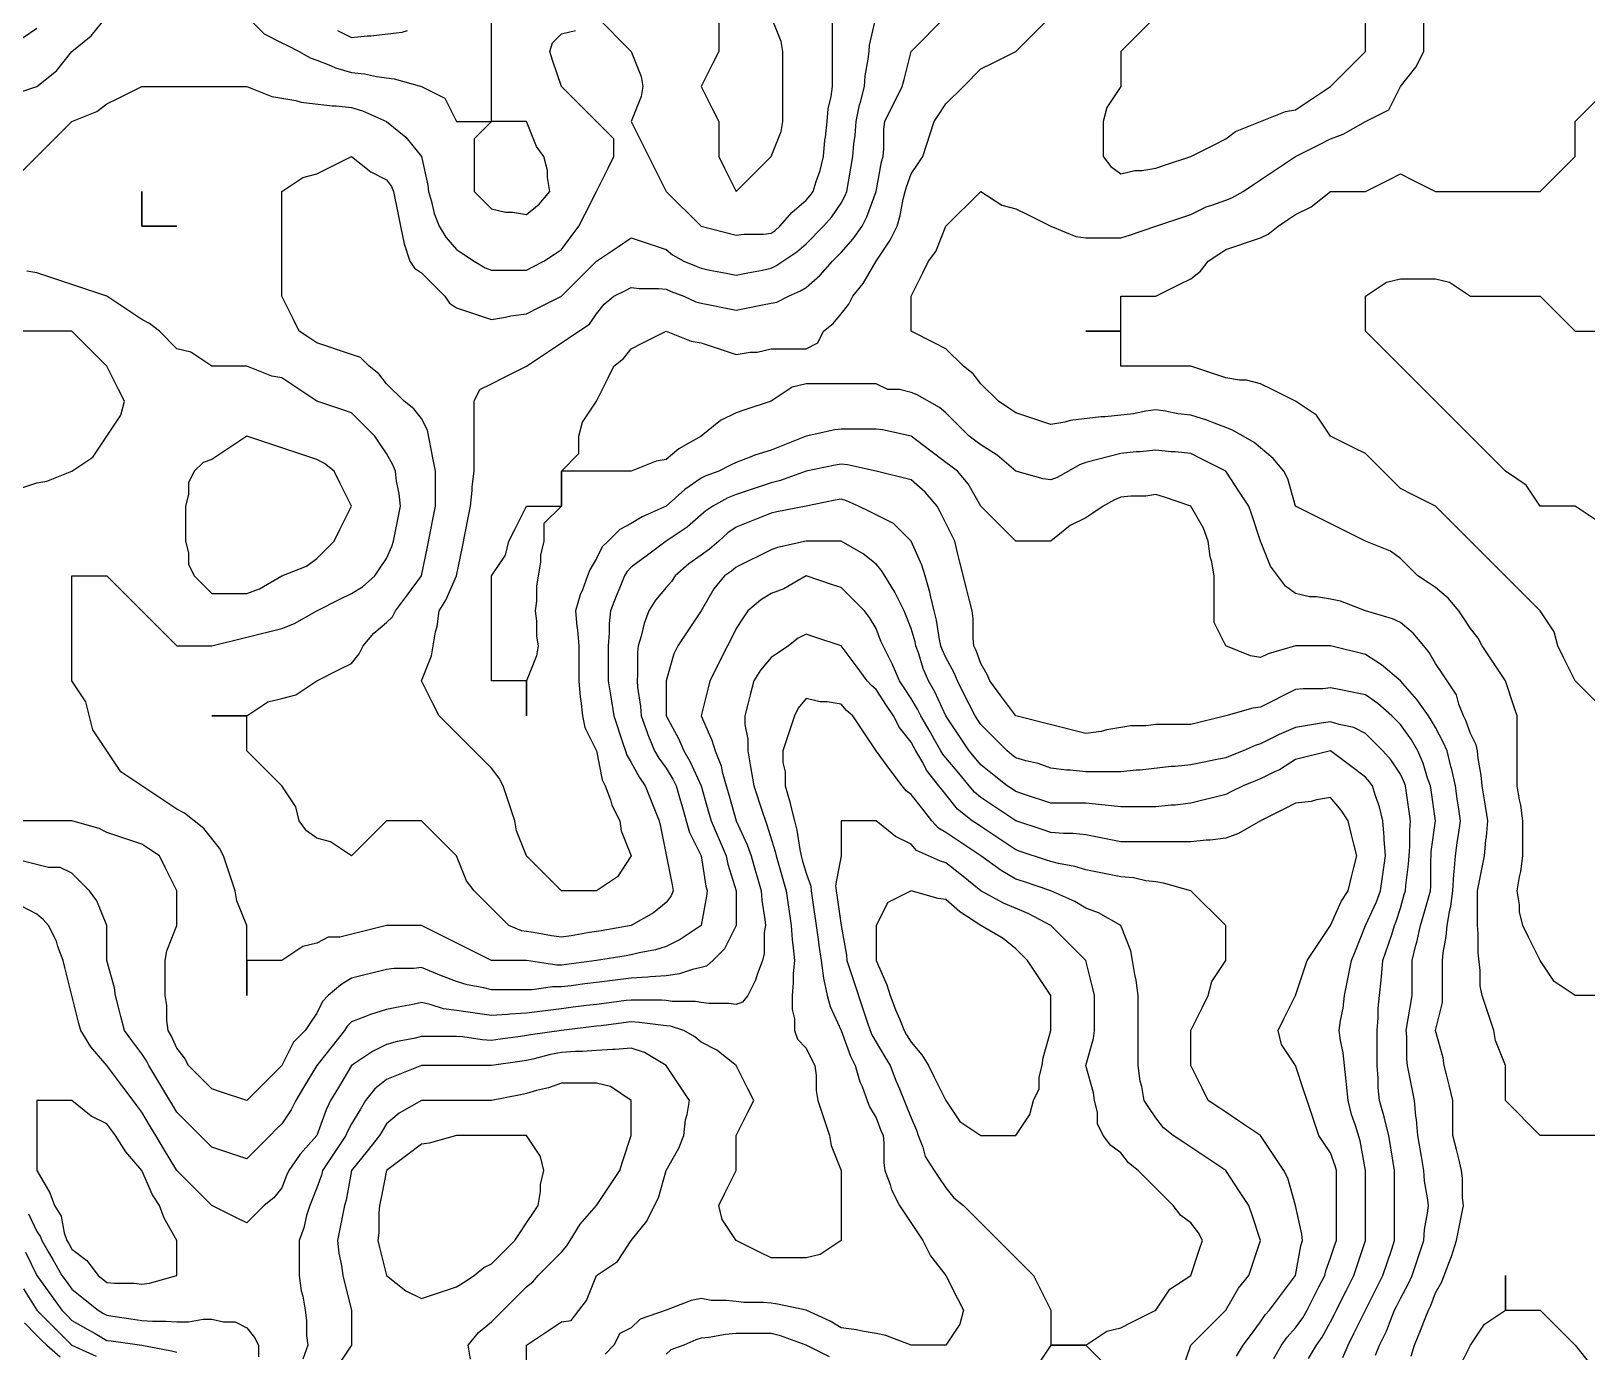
# Model space of a CAD drawing. Header units: inches. Extents: x 794995 to 811195, y 2485918 to 2508058.
# Drawn here: x 806900 to 808235, y 2503583 to 2504716 of the extents above; entities that cross this region are included whole.
import ezdxf

# ---------------------------------------------------------------- set-up
doc = ezdxf.new("R2010")
doc.units = ezdxf.units.IN
doc.header["$MEASUREMENT"] = 0
doc.layers.add('contour', color=7, linetype='Continuous')

msp = doc.modelspace()

# ---------------------------------------------------------------- linework, layer by layer
at = {"layer": 'contour'}
for points in [[(806882.7, 2504660.9), (806905.2, 2504668.4), (806921.8, 2504681.7), (806935.2, 2504698.4), (806951.8, 2504711.7), (806965.2, 2504728.4)], [(808053.7, 2503579.8), (808057.2, 2503588.4), (808063.2, 2503600.4), (808066.6, 2503609.8), (808070.2, 2503618.4), (808071.8, 2503621.7), (808075.2, 2503628.4), (808082.2, 2503641.3), (808085.2, 2503648.4), (808095.2, 2503678.4), (808095.9, 2503687.6), (808098.5, 2503701.7), (808099.2, 2503708.4), (808098.5, 2503715), (808095.9, 2503729.1), (808095.2, 2503738.4), (808093.2, 2503750.4), (808090.2, 2503768.4), (808089, 2503782.2), (808088.5, 2503785), (808087.2, 2503798.4), (808085.2, 2503808.4), (808081.2, 2503828.4), (808080.6, 2503833.8), (808080.6, 2503852.9), (808080.2, 2503858.4), (808085.2, 2503888.4), (808085.2, 2503918.4), (808088.5, 2503931.7), (808089.3, 2503934.2), (808092.3, 2503948.4), (808095.2, 2503958.4), (808100.9, 2503978.4), (808101.2, 2503982.4), (808101.2, 2504004.4), (808101.4, 2504008.4), (808101.6, 2504011.9), (808105.2, 2504038.4), (808101.4, 2504064.6), (808100.9, 2504068.4), (808098.5, 2504075), (808094.6, 2504087.8), (808090.2, 2504098.4), (808084.6, 2504107.8), (808075.2, 2504120.9), (808067.7, 2504128.4), (808055.7, 2504138.9), (808045.2, 2504146.4), (808035.2, 2504148.4), (808022.7, 2504150.9), (808015.2, 2504152.4), (808008.5, 2504151.7), (807991.8, 2504151.7), (807985.2, 2504150.9), (807955.2, 2504135.9), (807948.5, 2504135), (807925.2, 2504128.4), (807895.2, 2504120.9), (807865.2, 2504120.9), (807856.6, 2504119.8), (807843.7, 2504119.8), (807835.2, 2504118.4), (807823.2, 2504116.4), (807818.5, 2504115), (807805.2, 2504113.4), (807745.2, 2504128.4), (807732.3, 2504145.5), (807722.7, 2504158.4), (807720.6, 2504163.8), (807715.2, 2504173.4), (807711.2, 2504184.4), (807709.2, 2504188.4), (807708.5, 2504195), (807708.5, 2504211.7), (807707.7, 2504218.4), (807705.2, 2504228.4), (807703.2, 2504236.4), (807697.2, 2504260.4), (807695.2, 2504268.4), (807692.7, 2504278.4), (807690.2, 2504283.4), (807680.2, 2504303.4), (807677.7, 2504308.4), (807667.2, 2504320.4), (807655.2, 2504330.9), (807625.2, 2504338.4), (807600.6, 2504343.8), (807595.2, 2504344.4), (807590.2, 2504343.4), (807565.2, 2504338.4), (807543.2, 2504330.4), (807535.2, 2504328.4), (807505.2, 2504318.4), (807498.1, 2504315.4), (807485.2, 2504308.4), (807479.2, 2504304.4), (807475.2, 2504300.9), (807463.2, 2504290.4), (807445.2, 2504278.4), (807428, 2504265.5), (807415.2, 2504255.9), (807411.4, 2504252.1), (807409.2, 2504248.4), (807405.2, 2504238.4), (807402.3, 2504231.2), (807397.2, 2504218.4), (807396.1, 2504207.5), (807396.1, 2504199.3), (807395.2, 2504188.4), (807395.2, 2504158.4), (807397.2, 2504146.4), (807400.2, 2504128.4), (807407.7, 2504105.9), (807410.2, 2504098.4), (807411.4, 2504094.6), (807415.2, 2504088.4), (807422.2, 2504075.4), (807427.2, 2504068.4), (807432.3, 2504055.5), (807435.2, 2504048.4), (807439.2, 2504038.4), (807440.2, 2504033.4), (807450.2, 2503983.4), (807451.2, 2503978.4), (807449.4, 2503974.1), (807445.2, 2503968.4), (807434.2, 2503959.3), (807415.2, 2503948.4), (807389.4, 2503944.1), (807385.2, 2503943.4), (807379.2, 2503942.4), (807363.7, 2503939.8), (807355.2, 2503938.4), (807346.6, 2503939.8), (807331.2, 2503942.4), (807325.2, 2503943.4), (807320.9, 2503944.1), (807310.2, 2503948.4), (807280.2, 2503978.4), (807273.7, 2503986.9), (807265.2, 2504008.4), (807235.2, 2504038.4), (807205.2, 2504038.4), (807175.2, 2504008.4), (807157.2, 2504020.4), (807145.2, 2504023.4), (807136.6, 2504029.8), (807130.2, 2504038.4), (807127.2, 2504050.4), (807115.2, 2504068.4), (807085.2, 2504098.4), (807085.2, 2504128.4), (807055.2, 2504128.4), (807085.2, 2504128.4), (807103.2, 2504140.4), (807115.2, 2504143.4), (807127.2, 2504146.4), (807145.2, 2504158.4), (807165.2, 2504168.4), (807175.2, 2504173.4), (807181.8, 2504181.7), (807185.2, 2504188.4), (807194.2, 2504199.3), (807205.2, 2504208.4), (807210.2, 2504213.4), (807212.7, 2504218.4), (807222.3, 2504231.2), (807235.2, 2504248.4), (807240.2, 2504273.4), (807245.2, 2504298.4), (807247.2, 2504308.4), (807247.2, 2504338.4), (807245.2, 2504348.4), (807240.2, 2504373.4), (807235.2, 2504383.4), (807228.5, 2504391.7), (807220.2, 2504398.4), (807205.2, 2504413.4), (807198.5, 2504421.7), (807190.2, 2504428.4), (807182.7, 2504435.9), (807175.2, 2504438.4), (807145.2, 2504448.4), (807139.2, 2504452.4), (807130.2, 2504458.4), (807125.2, 2504468.4), (807115.2, 2504488.4), (807115.2, 2504578.4), (807133.2, 2504590.4), (807145.2, 2504593.4), (807155.2, 2504598.4), (807175.2, 2504608.4), (807191.8, 2504595), (807205.2, 2504588.4), (807209.4, 2504582.6), (807211.2, 2504578.4), (807215.2, 2504558.4), (807217.2, 2504548.4), (807220.2, 2504533.4), (807225.2, 2504518.4), (807229.2, 2504512.4), (807235.2, 2504508.4), (807245.2, 2504498.4), (807255.2, 2504488.4), (807259.2, 2504482.4), (807265.2, 2504478.4), (807295.2, 2504468.4), (807307.2, 2504470.4), (807311.8, 2504471.7), (807325.2, 2504473.4), (807335.2, 2504478.4), (807355.2, 2504488.4), (807385.2, 2504518.4), (807403.2, 2504530.4), (807415.2, 2504538.4), (807445.2, 2504528.4), (807450.6, 2504523.8), (807460.2, 2504518.4), (807470.9, 2504514.1), (807475.2, 2504512.4), (807482.7, 2504510.9), (807495.2, 2504508.4), (807505.2, 2504506.4), (807515.2, 2504508.4), (807527.7, 2504510.9), (807535.2, 2504512.4), (807539.2, 2504514.4), (807545.2, 2504518.4), (807557.2, 2504526.4), (807565.2, 2504533.4), (807580.2, 2504548.4), (807587.2, 2504556.4), (807595.2, 2504568.4), (807598.7, 2504574.8), (807600.2, 2504578.4), (807605.2, 2504608.4), (807606.1, 2504619.3), (807607.2, 2504626.4), (807608, 2504638.4), (807611, 2504652.5), (807611.8, 2504655), (807615.2, 2504668.4), (807615.9, 2504677.6), (807618.5, 2504691.7), (807619.2, 2504698.4), (807619.7, 2504703.8), (807625.2, 2504728.4)], [(807085.2, 2504728.4), (807100.2, 2504713.4), (807115.2, 2504705.9), (807120.2, 2504703.4), (807130.2, 2504698.4), (807139.7, 2504692.9), (807145.2, 2504690.9), (807157.2, 2504686.4), (807161.3, 2504684.5), (807175.2, 2504680.4), (807186.1, 2504679.3), (807196.6, 2504676.9), (807211.8, 2504675), (807235.2, 2504668.4), (807255.2, 2504658.4), (807265.2, 2504638.4), (807295.2, 2504638.4), (807295.2, 2504728.4)], [(808084.4, 2503579.1), (808087.2, 2503588.4), (808092.3, 2503601.2), (808095.2, 2503608.4), (808099.2, 2503618.4), (808101.2, 2503622.4), (808105.2, 2503633.4), (808110.6, 2503642.9), (808112.7, 2503648.4), (808117.2, 2503660.4), (808119, 2503664.5), (808123.2, 2503678.4), (808125.2, 2503688.4), (808129.2, 2503708.4), (808128.5, 2503715), (808128.5, 2503731.7), (808127.7, 2503738.4), (808125.2, 2503748.4), (808123.2, 2503756.4), (808120.2, 2503768.4), (808120.2, 2503798.4), (808117.2, 2503810.4), (808115.2, 2503818.4), (808112.7, 2503828.4), (808111.8, 2503835), (808105.2, 2503858.4), (808111.2, 2503882.4), (808111.2, 2503918.4), (808111.8, 2503925), (808114.4, 2503939.1), (808115.2, 2503948.4), (808117.2, 2503960.4), (808118.5, 2503965), (808120.2, 2503978.4), (808121, 2503992.5), (808121.3, 2503994.5), (808122.3, 2504008.4), (808123.9, 2504019.6), (808125.2, 2504028.4), (808126.6, 2504038.4), (808125.2, 2504048.4), (808123.9, 2504057.1), (808122.3, 2504068.4), (808119.3, 2504082.5), (808118.5, 2504085), (808115.2, 2504098.4), (808112.2, 2504105.4), (808105.2, 2504118.4), (808101.6, 2504124.8), (808099.2, 2504128.4), (808089.3, 2504142.5), (808075.2, 2504158.4), (808059, 2504172.2), (808045.2, 2504180.9), (808015.2, 2504188.4), (807985.2, 2504188.4), (807961.8, 2504181.7), (807955.2, 2504178.4), (807946.6, 2504179.8), (807925.2, 2504188.4), (807915.2, 2504208.4), (807915.2, 2504248.4), (807913.2, 2504260.4), (807911.8, 2504265), (807910.2, 2504278.4), (807906.1, 2504289.3), (807895.2, 2504308.4), (807872.7, 2504315.9), (807865.2, 2504318.4), (807856.6, 2504316.9), (807843.7, 2504316.9), (807835.2, 2504315.9), (807829.7, 2504313.8), (807820.2, 2504308.4), (807811.2, 2504302.4), (807805.2, 2504298.4), (807791.8, 2504291.7), (807775.2, 2504278.4), (807745.2, 2504278.4), (807715.2, 2504308.4), (807704.2, 2504327.5), (807695.2, 2504338.4), (807689.4, 2504342.6), (807685.2, 2504345.9), (807672.3, 2504355.5), (807655.2, 2504368.4), (807630.6, 2504373.8), (807625.2, 2504374.4), (807595.2, 2504374.4), (807589.7, 2504373.8), (807565.2, 2504368.4), (807543.7, 2504359.8), (807535.2, 2504356.4), (807521.3, 2504352.2), (807517.2, 2504350.4), (807505.2, 2504345.9), (807500.2, 2504343.4), (807490.2, 2504338.4), (807479.2, 2504334.4), (807475.2, 2504332.4), (807461, 2504322.5), (807445.2, 2504308.4), (807424.4, 2504299.1), (807415.2, 2504293.4), (807405.2, 2504288.4), (807395.2, 2504278.4), (807390.2, 2504273.4), (807385.2, 2504263.4), (807379.7, 2504253.8), (807377.7, 2504248.4), (807373.2, 2504236.4), (807371.3, 2504232.2), (807367.2, 2504218.4), (807368.5, 2504205), (807369, 2504202.2), (807370.2, 2504188.4), (807370.2, 2504158.4), (807371.3, 2504144.5), (807371.8, 2504141.7), (807373.2, 2504128.4), (807375.2, 2504118.4), (807385.2, 2504098.4), (807390.2, 2504073.4), (807392.7, 2504068.4), (807397.2, 2504056.4), (807398.5, 2504051.7), (807405.2, 2504038.4), (807406.6, 2504029.8), (807415.2, 2504008.4), (807403.2, 2503990.4), (807385.2, 2503978.4), (807355.2, 2503978.4), (807325.2, 2504008.4), (807316.6, 2504029.8), (807315.2, 2504038.4), (807305.2, 2504068.4), (807301.8, 2504075), (807295.2, 2504083.4), (807250.2, 2504128.4), (807245.2, 2504138.4), (807235.2, 2504158.4), (807243.7, 2504179.8), (807245.2, 2504188.4), (807247.2, 2504200.4), (807248.5, 2504205), (807250.2, 2504218.4), (807255.9, 2504227.6), (807265.2, 2504248.4), (807270.2, 2504273.4), (807275.2, 2504298.4), (807277.2, 2504308.4), (807278.5, 2504321.7), (807278.5, 2504325), (807280.2, 2504338.4), (807280.2, 2504398.4), (807285.2, 2504408.4), (807295.2, 2504413.4), (807305.2, 2504418.4), (807325.2, 2504428.4), (807343.2, 2504440.4), (807355.2, 2504448.4), (807361.2, 2504452.4), (807370.2, 2504458.4), (807379.2, 2504464.4), (807385.2, 2504473.4), (807391.8, 2504481.7), (807400.2, 2504488.4), (807410.2, 2504493.4), (807415.2, 2504495.9), (807421.8, 2504495), (807438.5, 2504495), (807445.2, 2504494.4), (807449.4, 2504492.6), (807460.2, 2504488.4), (807470.5, 2504483.7), (807475.2, 2504482.4), (807482.7, 2504480.9), (807495.2, 2504478.4), (807505.2, 2504476.4), (807515.2, 2504478.4), (807527.7, 2504480.9), (807535.2, 2504482.4), (807540.2, 2504483.4), (807550.2, 2504488.4), (807560.5, 2504493), (807565.2, 2504495.9), (807577.2, 2504506.4), (807587.7, 2504518.4), (807595.2, 2504525.9), (807605.7, 2504537.8), (807613.2, 2504548.4), (807617.2, 2504556.4), (807625.2, 2504578.4), (807629.8, 2504603.7), (807631.2, 2504608.4), (807631.8, 2504615), (807631.8, 2504631.7), (807632.7, 2504638.4), (807647.7, 2504668.4), (807649.2, 2504674.4), (807655.2, 2504698.4), (807685.2, 2504728.4)], [(808255.2, 2503768.4), (808195.2, 2503768.4), (808165.2, 2503798.4), (808165.2, 2503828.4), (808156.6, 2503849.8), (808155.2, 2503858.4), (808145.2, 2503888.4), (808143.7, 2503896.9), (808143.7, 2503909.8), (808141.8, 2503925), (808141.8, 2503941.7), (808141.2, 2503948.4), (808141.2, 2503978.4), (808145.2, 2503998.4), (808147.2, 2504008.4), (808148.5, 2504021.7), (808149, 2504024.5), (808150.2, 2504038.4), (808147.2, 2504056.4), (808145.2, 2504068.4), (808144.4, 2504077.6), (808141.8, 2504091.7), (808141.2, 2504098.4), (808140.2, 2504103.4), (808135.2, 2504113.4), (808131.2, 2504124.4), (808129.2, 2504128.4), (808125.2, 2504138.4), (808123.2, 2504146.4), (808115.2, 2504158.4), (808111.2, 2504164.4), (808105.2, 2504173.4), (808099.7, 2504182.9), (808095.2, 2504188.4), (808086.1, 2504199.3), (808075.2, 2504208.4), (808068.5, 2504211.7), (808045.2, 2504218.4), (808023.7, 2504226.9), (808015.2, 2504228.4), (808003.2, 2504230.4), (807997.2, 2504230.4), (807985.2, 2504233.4), (807976.6, 2504239.8), (807963.7, 2504256.9), (807955.2, 2504278.4), (807947.7, 2504300.9), (807945.2, 2504308.4), (807937.2, 2504320.4), (807925.2, 2504338.4), (807905.2, 2504348.4), (807895.2, 2504353.4), (807881.8, 2504355), (807878.5, 2504355), (807865.2, 2504356.4), (807851.8, 2504355), (807848.5, 2504355), (807835.2, 2504353.4), (807805.2, 2504345.9), (807799.7, 2504343.8), (807790.2, 2504338.4), (807780.6, 2504332.9), (807775.2, 2504330.9), (807768.5, 2504331.7), (807745.2, 2504338.4), (807729, 2504352.2), (807715.2, 2504360.9), (807710.9, 2504364.1), (807705.2, 2504368.4), (807695.2, 2504378.4), (807685.2, 2504388.4), (807679.7, 2504392.9), (807660.6, 2504403.8), (807655.2, 2504405.9), (807645.2, 2504408.4), (807635.2, 2504408.4), (807625.2, 2504413.4), (807565.2, 2504413.4), (807553.2, 2504410.4), (807535.2, 2504398.4), (807512.7, 2504390.9), (807505.2, 2504388.4), (807491.8, 2504381.7), (807475.2, 2504368.4), (807456.1, 2504357.5), (807445.2, 2504348.4), (807436.6, 2504346.9), (807415.2, 2504338.4), (807355.2, 2504338.4), (807355.2, 2504308.4), (807340.2, 2504293.4), (807340.2, 2504278.4), (807337.2, 2504266.4), (807337.2, 2504260.4), (807335.2, 2504248.4), (807333.7, 2504239.8), (807333.7, 2504226.9), (807332.7, 2504218.4), (807333.7, 2504209.8), (807333.7, 2504196.9), (807335.2, 2504188.4), (807333.7, 2504179.8), (807325.2, 2504158.4), (807325.2, 2504128.4), (807325.2, 2504158.4), (807295.2, 2504158.4), (807295.2, 2504248.4), (807307.2, 2504266.4), (807310.2, 2504278.4), (807315.2, 2504288.4), (807325.2, 2504308.4), (807355.2, 2504308.4), (807355.2, 2504338.4), (807370.2, 2504353.4), (807370.2, 2504368.4), (807373.2, 2504380.4), (807385.2, 2504398.4), (807395.2, 2504418.4), (807400.2, 2504428.4), (807408.5, 2504435), (807415.2, 2504443.4), (807425.2, 2504448.4), (807445.2, 2504458.4), (807466.6, 2504449.8), (807475.2, 2504448.4), (807505.2, 2504438.4), (807517.2, 2504440.4), (807523.2, 2504440.4), (807535.2, 2504443.4), (807565.2, 2504443.4), (807575.2, 2504448.4), (807580.2, 2504458.4), (807588.5, 2504465), (807595.2, 2504473.4), (807601.8, 2504481.7), (807605.2, 2504488.4), (807614.2, 2504499.3), (807625.2, 2504518.4), (807637.2, 2504536.4), (807643.2, 2504548.4), (807645.9, 2504557.6), (807648.5, 2504571.7), (807650.2, 2504578.4), (807651.2, 2504582.4), (807655.2, 2504593.4), (807661.2, 2504602.4), (807665.2, 2504608.4), (807675.2, 2504638.4), (807679.2, 2504644.4), (807685.2, 2504653.4), (807700.2, 2504668.4), (807715.2, 2504683.4), (807725.2, 2504688.4), (807745.2, 2504698.4), (807775.2, 2504728.4)], [(807385.2, 2504728.4), (807415.2, 2504698.4), (807423.7, 2504676.9), (807425.2, 2504668.4), (807423.7, 2504659.8), (807415.2, 2504638.4), (807425.2, 2504618.4), (807435.2, 2504598.4), (807445.2, 2504578.4), (807475.2, 2504548.4), (807505.2, 2504540.9), (807511.8, 2504541.7), (807528.5, 2504541.7), (807535.2, 2504542.4), (807538.7, 2504544.8), (807542.7, 2504548.4), (807553.2, 2504560.4), (807565.2, 2504570.9), (807568.7, 2504574.8), (807571.2, 2504578.4), (807573.7, 2504586.9), (807577.2, 2504596.4), (807580.2, 2504608.4), (807581.3, 2504622.2), (807581.8, 2504625), (807583.2, 2504638.4), (807584.2, 2504649.3), (807586.6, 2504659.8), (807587.7, 2504668.4), (807587.7, 2504728.4)], [(807490.2, 2504728.4), (807490.2, 2504698.4), (807485.2, 2504688.4), (807475.2, 2504668.4), (807485.2, 2504648.4), (807490.2, 2504638.4), (807490.2, 2504608.4), (807495.2, 2504598.4), (807505.2, 2504578.4), (807535.2, 2504608.4), (807543.7, 2504629.8), (807545.2, 2504638.4), (807545.2, 2504698.4), (807543.7, 2504706.9), (807535.2, 2504728.4)], [(808315.2, 2503888.4), (808225.2, 2503888.4), (808207.2, 2503900.4), (808195.2, 2503918.4), (808185.2, 2503938.4), (808180.2, 2503948.4), (808177.2, 2503960.4), (808177.2, 2503966.4), (808175.2, 2503978.4), (808177.2, 2503990.4), (808178.5, 2503995), (808180.2, 2504008.4), (808180.2, 2504038.4), (808178.5, 2504051.7), (808177.2, 2504056.4), (808175.2, 2504068.4), (808175.2, 2504128.4), (808172.7, 2504135.9), (808165.2, 2504158.4), (808153.2, 2504176.4), (808145.2, 2504188.4), (808141.8, 2504195), (808135.2, 2504203.4), (808129.2, 2504212.4), (808125.2, 2504218.4), (808116.1, 2504229.3), (808105.2, 2504238.4), (808099.2, 2504242.4), (808090.2, 2504248.4), (808075.2, 2504263.4), (808066.6, 2504269.8), (808045.2, 2504278.4), (808025.2, 2504288.4), (808005.2, 2504298.4), (807985.2, 2504308.4), (807978.5, 2504331.7), (807975.2, 2504338.4), (807966.1, 2504349.3), (807955.2, 2504358.4), (807949.7, 2504362.9), (807940.2, 2504368.4), (807930.6, 2504373.8), (807925.2, 2504375.9), (807913.2, 2504380.4), (807909, 2504382.2), (807895.2, 2504386.4), (807884.2, 2504387.5), (807873.7, 2504389.8), (807865.2, 2504390.9), (807856.6, 2504389.8), (807846.1, 2504387.5), (807821.8, 2504385), (807818.5, 2504385), (807791.8, 2504381.7), (807787.2, 2504380.4), (807775.2, 2504378.4), (807745.2, 2504388.4), (807739.2, 2504392.4), (807730.2, 2504398.4), (807715.2, 2504413.4), (807708.5, 2504421.7), (807700.2, 2504428.4), (807685.2, 2504443.4), (807675.2, 2504448.4), (807655.2, 2504458.4), (807655.2, 2504488.4), (807665.2, 2504508.4), (807670.2, 2504518.4), (807676.6, 2504526.9), (807685.2, 2504548.4), (807715.2, 2504578.4), (807733.2, 2504566.4), (807745.2, 2504563.4), (807755.2, 2504558.4), (807775.2, 2504548.4), (807796.6, 2504539.8), (807805.2, 2504538.4), (807835.2, 2504538.4), (807842.7, 2504540.9), (807865.2, 2504548.4), (807887.7, 2504555.9), (807895.2, 2504558.4), (807908.5, 2504565), (807913.2, 2504566.4), (807925.2, 2504570.9), (807930.6, 2504572.9), (807940.2, 2504578.4), (807949.2, 2504584.4), (807955.2, 2504588.4), (807967.2, 2504596.4), (807985.2, 2504608.4), (808005.2, 2504618.4), (808015.2, 2504623.4), (808026.1, 2504627.5), (808045.2, 2504638.4), (808065.2, 2504648.4), (808075.2, 2504668.4), (808088.5, 2504685), (808095.2, 2504698.4), (808095.2, 2504728.4)], [(807865.2, 2504728.4), (807835.2, 2504698.4), (807835.2, 2504668.4), (807823.2, 2504650.4), (807820.2, 2504638.4), (807820.2, 2504608.4), (807826.6, 2504599.8), (807835.2, 2504593.4), (807847.2, 2504596.4), (807853.2, 2504596.4), (807865.2, 2504598.4), (807872.7, 2504600.9), (807895.2, 2504608.4), (807915.2, 2504618.4), (807925.2, 2504623.4), (807933.7, 2504629.8), (807955.2, 2504638.4), (807976.6, 2504646.9), (807985.2, 2504648.4), (807997.2, 2504656.4), (808015.2, 2504668.4), (808045.2, 2504698.4), (808045.2, 2504728.4)], [(806713.2, 2504716.4), (806725.2, 2504713.4), (806735.2, 2504708.4), (806745.2, 2504708.4), (806755.2, 2504705.9), (806760.6, 2504703.8), (806785.2, 2504698.4), (806845.2, 2504698.4), (806870.5, 2504703), (806875.2, 2504704.4), (806885.2, 2504708.4), (806893.2, 2504710.4), (806905.2, 2504718.4)], [(806875.2, 2504578.4), (806905.2, 2504608.4), (806935.2, 2504638.4), (806956.6, 2504646.9), (806965.2, 2504653.4), (806975.2, 2504658.4), (806995.2, 2504668.4), (807085.2, 2504668.4), (807106.6, 2504659.8), (807115.2, 2504658.4), (807127.2, 2504656.4), (807131.8, 2504655), (807158.5, 2504651.7), (807161.8, 2504651.7), (807175.2, 2504650.4), (807184.4, 2504647.6), (807205.2, 2504638.4), (807221.8, 2504625), (807235.2, 2504608.4), (807240.6, 2504583.8), (807241.2, 2504578.4), (807243.7, 2504569.8), (807246.1, 2504559.3), (807250.2, 2504548.4), (807255.9, 2504539.1), (807265.2, 2504528.4), (807271.2, 2504524.4), (807280.2, 2504518.4), (807289.7, 2504512.9), (807295.2, 2504510.9), (807325.2, 2504510.9), (807330.2, 2504513.4), (807340.2, 2504518.4), (807349.2, 2504524.4), (807355.2, 2504528.4), (807363.7, 2504539.8), (807370.2, 2504548.4), (807375.2, 2504558.4), (807385.2, 2504578.4), (807395.2, 2504598.4), (807400.2, 2504608.4), (807400.2, 2504623.4), (807355.2, 2504668.4), (807347.7, 2504690.9), (807345.2, 2504698.4), (807347.7, 2504705.9), (807355.2, 2504713.4), (807367.2, 2504716.4)], [(807163.2, 2504716.4), (807175.2, 2504710.4), (807188.5, 2504711.7), (807191.8, 2504711.7), (807218.5, 2504715), (807223.2, 2504716.4)], [(808255.2, 2504128.4), (808225.2, 2504158.4), (808215.2, 2504178.4), (808210.2, 2504188.4), (808207.2, 2504200.4), (808195.2, 2504218.4), (808105.2, 2504308.4), (808085.2, 2504318.4), (808075.2, 2504323.4), (808045.2, 2504353.4), (808035.2, 2504358.4), (808015.2, 2504368.4), (808003.2, 2504386.4), (807985.2, 2504398.4), (807965.2, 2504408.4), (807955.2, 2504413.4), (807943.2, 2504416.4), (807937.2, 2504416.4), (807925.2, 2504418.4), (807917.7, 2504420.9), (807895.2, 2504428.4), (807835.2, 2504428.4), (807835.2, 2504458.4), (807805.2, 2504458.4), (807835.2, 2504458.4), (807835.2, 2504488.4), (807865.2, 2504488.4), (807885.2, 2504498.4), (807895.2, 2504503.4), (807903.7, 2504509.8), (807910.2, 2504518.4), (807919.2, 2504524.4), (807925.2, 2504528.4), (807955.2, 2504538.4), (807961.8, 2504541.7), (807970.2, 2504548.4), (807979.2, 2504554.4), (807985.2, 2504558.4), (807998.5, 2504565), (808015.2, 2504578.4), (808045.2, 2504578.4), (808065.2, 2504588.4), (808075.2, 2504593.4), (808085.2, 2504588.4), (808105.2, 2504578.4), (808195.2, 2504578.4), (808225.2, 2504608.4), (808225.2, 2504638.4), (808255.2, 2504668.4)], [(808025.7, 2503577.8), (808030.2, 2503588.4), (808035.2, 2503598.4), (808045.2, 2503618.4), (808055.2, 2503638.4), (808060.2, 2503648.4), (808067.7, 2503670.9), (808070.2, 2503678.4), (808070.2, 2503738.4), (808065.2, 2503768.4), (808061.8, 2503781.7), (808061.3, 2503784.5), (808057.2, 2503798.4), (808056.1, 2503809.3), (808056.1, 2503817.5), (808055.2, 2503828.4), (808055.2, 2503858.4), (808056.1, 2503869.3), (808056.1, 2503877.5), (808057.2, 2503888.4), (808058.5, 2503901.7), (808059, 2503904.5), (808060.2, 2503918.4), (808067.7, 2503940.9), (808070.2, 2503948.4), (808071.6, 2503951.9), (808075.2, 2503963.4), (808078.5, 2503975), (808079.4, 2503978.4), (808079.8, 2503983), (808082.2, 2504001.3), (808082.7, 2504008.4), (808083.2, 2504016.4), (808083.2, 2504030.4), (808083.7, 2504038.4), (808079.4, 2504068.4), (808078.3, 2504071.5), (808075.2, 2504078.4), (808067.2, 2504090.4), (808060.2, 2504098.4), (808045.2, 2504113.4), (808035.2, 2504118.4), (808022.7, 2504120.9), (808015.2, 2504123.4), (808009.2, 2504122.4), (807993.7, 2504119.8), (807985.2, 2504118.4), (807971, 2504112.5), (807967.2, 2504110.4), (807955.2, 2504104.4), (807950.5, 2504103), (807940.2, 2504098.4), (807929.4, 2504094.1), (807925.2, 2504092.4), (807917.7, 2504090.9), (807905.2, 2504088.4), (807895.2, 2504086.4), (807881.8, 2504085), (807878.5, 2504085), (807851.8, 2504081.7), (807848.5, 2504081.7), (807835.2, 2504080.4), (807805.2, 2504080.4), (807791.8, 2504081.7), (807788.5, 2504081.7), (807775.2, 2504083.4), (807764.2, 2504087.5), (807753.7, 2504089.8), (807745.2, 2504092.4), (807741.8, 2504095), (807737.7, 2504098.4), (807715.2, 2504120.9), (807712.2, 2504125.4), (807710.2, 2504128.4), (807705.2, 2504138.4), (807701.8, 2504145), (807695.2, 2504158.4), (807692.2, 2504165.4), (807685.2, 2504178.4), (807682, 2504185.2), (807680.9, 2504188.4), (807679.7, 2504193.8), (807677.2, 2504210.4), (807675.2, 2504218.4), (807671.8, 2504231.7), (807671.3, 2504234.5), (807667.2, 2504248.4), (807664.4, 2504257.6), (807655.2, 2504278.4), (807640.2, 2504293.4), (807625.2, 2504300.9), (807620.2, 2504303.4), (807610.2, 2504308.4), (807599.8, 2504313), (807595.2, 2504314.4), (807590.2, 2504313.4), (807565.2, 2504308.4), (807540.2, 2504303.4), (807535.2, 2504302.4), (807518, 2504295.5), (807505.2, 2504290.4), (807498.1, 2504285.4), (807490.2, 2504278.4), (807482.2, 2504271.3), (807475.2, 2504266.4), (807464.6, 2504258.9), (807452.7, 2504248.4), (807449.8, 2504243.7), (807445.2, 2504238.4), (807435.9, 2504227.6), (807430.2, 2504218.4), (807426.1, 2504207.5), (807423.7, 2504196.9), (807421.2, 2504188.4), (807420.6, 2504182.9), (807420.6, 2504163.8), (807420.2, 2504158.4), (807420.6, 2504152.9), (807423.2, 2504136.4), (807423.7, 2504128.4), (807428.5, 2504115), (807429.3, 2504112.5), (807435.2, 2504098.4), (807438.8, 2504092), (807445.2, 2504083.4), (807450.9, 2504074.1), (807453.7, 2504068.4), (807457.2, 2504056.4), (807458.5, 2504051.7), (807462.3, 2504038.4), (807465.2, 2504028.4), (807475.2, 2504008.4), (807479.2, 2503982.4), (807480.2, 2503978.4), (807479.8, 2503973.7), (807475.2, 2503948.4), (807457.2, 2503936.4), (807445.2, 2503930.4), (807435.9, 2503927.6), (807421.8, 2503925), (807415.2, 2503923.4), (807410.9, 2503922.6), (807385.2, 2503918.4), (807355.2, 2503914.6), (807351.4, 2503914.6), (807325.2, 2503918.4), (807295.2, 2503918.4), (807275.2, 2503928.4), (807255.2, 2503938.4), (807235.2, 2503948.4), (807205.2, 2503948.4), (807165.2, 2503938.4), (807155.2, 2503938.4), (807145.2, 2503933.4), (807133.2, 2503930.4), (807115.2, 2503918.4), (807085.2, 2503918.4), (807085.2, 2503888.4), (807085.2, 2503948.4), (807076.6, 2503969.8), (807075.2, 2503978.4), (807065.2, 2504008.4), (807061.8, 2504015), (807048.5, 2504031.7), (807031.8, 2504045), (807025.2, 2504048.4), (807013.2, 2504056.4), (806977.2, 2504080.4), (806953.2, 2504116.4), (806947.2, 2504140.4), (806935.2, 2504158.4), (806935.2, 2504248.4), (806965.2, 2504248.4), (807025.2, 2504188.4), (807055.2, 2504188.4), (807115.2, 2504203.4), (807126.1, 2504207.5), (807145.2, 2504218.4), (807165.2, 2504228.4), (807175.2, 2504233.4), (807184.4, 2504239.1), (807195.2, 2504248.4), (807199.2, 2504254.4), (807205.2, 2504263.4), (807209.8, 2504273.7), (807211.2, 2504278.4), (807215.2, 2504298.4), (807217.2, 2504308.4), (807216.1, 2504319.3), (807213.7, 2504329.8), (807212.7, 2504338.4), (807210.6, 2504343.8), (807205.2, 2504353.4), (807199.2, 2504362.4), (807195.2, 2504368.4), (807185.2, 2504378.4), (807175.2, 2504388.4), (807167.7, 2504390.9), (807145.2, 2504398.4), (807127.2, 2504410.4), (807115.2, 2504418.4), (807106.6, 2504419.8), (807085.2, 2504428.4), (807055.2, 2504428.4), (807037.2, 2504440.4), (807025.2, 2504443.4), (807010.2, 2504458.4), (807001.8, 2504465), (806995.2, 2504468.4), (806983.2, 2504476.4), (806965.2, 2504488.4), (806942.7, 2504495.9), (806935.2, 2504498.4), (806905.2, 2504508.4), (806896.6, 2504509.8)], [(808243.2, 2504296.4), (808225.2, 2504308.4), (808195.2, 2504308.4), (808183.2, 2504326.4), (808165.2, 2504338.4), (808045.2, 2504458.4), (808045.2, 2504488.4), (808063.2, 2504500.4), (808075.2, 2504503.4), (808105.2, 2504503.4), (808117.2, 2504500.4), (808135.2, 2504488.4), (808195.2, 2504488.4), (808225.2, 2504458.4), (808255.2, 2504458.4)], [(806875.2, 2504318.4), (806905.2, 2504328.4), (806913.7, 2504329.8), (806935.2, 2504338.4), (806953.2, 2504350.4), (806965.2, 2504368.4), (806977.2, 2504386.4), (806980.2, 2504398.4), (806975.2, 2504408.4), (806965.2, 2504428.4), (806935.2, 2504458.4), (806875.2, 2504458.4)], [(807996.4, 2503577.1), (808003.2, 2503588.4), (808008.1, 2503595.4), (808015.2, 2503608.4), (808018.5, 2503615), (808020.2, 2503618.4), (808025.2, 2503628.4), (808028.5, 2503635), (808035.2, 2503648.4), (808037.7, 2503655.9), (808045.2, 2503678.4), (808045.2, 2503738.4), (808040.5, 2503763.7), (808036.6, 2503776.9), (808033.2, 2503786.4), (808030.2, 2503798.4), (808029, 2503812.2), (808028.5, 2503815), (808027.2, 2503828.4), (808026.1, 2503839.3), (808023.7, 2503849.8), (808022.7, 2503858.4), (808023.7, 2503866.9), (808026.1, 2503877.5), (808027.2, 2503888.4), (808033.2, 2503918.4), (808036.6, 2503926.9), (808045.2, 2503948.4), (808054.6, 2503968.9), (808058, 2503978.4), (808062.3, 2504008.4), (808061.3, 2504022.2), (808061.3, 2504024.5), (808060.2, 2504038.4), (808057.2, 2504050.4), (808053.7, 2504059.8), (808051.2, 2504068.4), (808048.7, 2504071.9), (808045.2, 2504075.9), (808032.3, 2504085.5), (808015.2, 2504098.4), (807985.2, 2504090.9), (807971.3, 2504082.2), (807967.2, 2504080.4), (807955.2, 2504074.4), (807950.9, 2504072.6), (807940.2, 2504068.4), (807930.2, 2504063.4), (807925.2, 2504060.9), (807895.2, 2504053.4), (807881.8, 2504051.7), (807878.5, 2504051.7), (807865.2, 2504050.4), (807835.2, 2504050.4), (807821.8, 2504051.7), (807819, 2504052.2), (807805.2, 2504053.4), (807775.2, 2504053.4), (807752.7, 2504060.9), (807745.2, 2504063.4), (807742.2, 2504065.4), (807737.7, 2504068.4), (807725.2, 2504078.4), (807715.2, 2504086.4), (807709.7, 2504092.9), (807705.2, 2504098.4), (807697.2, 2504110.4), (807685.2, 2504128.4), (807675.7, 2504148.9), (807670.2, 2504158.4), (807665.7, 2504168.9), (807661.8, 2504181.7), (807659.4, 2504188.4), (807658.7, 2504191.9), (807655.2, 2504203.4), (807650.9, 2504214.1), (807649.2, 2504218.4), (807643.2, 2504230.4), (807641.3, 2504234.5), (807632.7, 2504248.4), (807629.8, 2504253), (807625.2, 2504258.4), (807614.2, 2504267.5), (807595.2, 2504278.4), (807565.2, 2504278.4), (807540.6, 2504272.9), (807535.2, 2504270.9), (807505.2, 2504255.9), (807501.2, 2504252.4), (807495.2, 2504248.4), (807486.1, 2504237.5), (807475.2, 2504218.4), (807463.2, 2504200.4), (807455.2, 2504188.4), (807451.8, 2504181.7), (807445.2, 2504158.4), (807445.2, 2504128.4), (807455.7, 2504108.9), (807460.2, 2504098.4), (807465.7, 2504088.9), (807475.2, 2504068.4), (807481.8, 2504045), (807483.7, 2504038.4), (807496.6, 2504008.4), (807498.1, 2504001.3), (807505.2, 2503978.4), (807505.2, 2503948.4), (807495.2, 2503928.4), (807485.2, 2503918.4), (807479.8, 2503913.7), (807475.2, 2503912.4), (807467.7, 2503910.9), (807456.4, 2503907.1), (807445.2, 2503905.5), (807431.3, 2503904.5), (807429.3, 2503904.2), (807415.2, 2503903.4), (807385.2, 2503899.6), (807375.2, 2503898.4), (807363.7, 2503896.9), (807355.2, 2503895.9), (807347.7, 2503895.9), (807330.2, 2503893.4), (807295.2, 2503893.4), (807288.5, 2503895), (807274.4, 2503897.6), (807265.2, 2503900.4), (807252.3, 2503905.5), (807235.2, 2503912.4), (807228.5, 2503911.7), (807211.8, 2503911.7), (807205.2, 2503910.9), (807175.2, 2503903.4), (807165.9, 2503897.6), (807155.2, 2503888.4), (807150.2, 2503883.4), (807145.2, 2503873.4), (807139.2, 2503864.4), (807135.2, 2503858.4), (807125.2, 2503848.4), (807115.2, 2503828.4), (807085.2, 2503798.4), (807062.7, 2503805.9), (807055.2, 2503808.4), (807045.2, 2503818.4), (807035.2, 2503828.4), (807031.8, 2503835), (807025.2, 2503843.4), (807020.5, 2503853.7), (807017.7, 2503858.4), (807016.6, 2503866.9), (807016.6, 2503879.8), (807015.2, 2503888.4), (807015.2, 2503918.4), (807016.6, 2503926.9), (807025.2, 2503948.4), (807025.2, 2503978.4), (807015.2, 2503998.4), (807010.2, 2504008.4), (807001.2, 2504014.4), (806995.2, 2504018.4), (806965.2, 2504028.4), (806958.5, 2504031.7), (806935.2, 2504038.4), (806875.2, 2504038.4)], [(807966.4, 2503577.1), (807973.2, 2503588.4), (807978.1, 2503595.4), (807985.2, 2503603.4), (807991.5, 2503612), (807995.2, 2503618.4), (808001.8, 2503631.7), (808005.2, 2503638.4), (808010.2, 2503648.4), (808011.2, 2503652.4), (808015.2, 2503663.4), (808018.9, 2503674.6), (808020.2, 2503678.4), (808020.2, 2503738.4), (808019.2, 2503742.4), (808015.2, 2503753.4), (808009.2, 2503762.4), (808005.2, 2503768.4), (807995.2, 2503798.4), (807992.7, 2503805.9), (807985.2, 2503828.4), (807973.2, 2503846.4), (807970.2, 2503858.4), (807975.2, 2503868.4), (807985.2, 2503888.4), (807992.7, 2503910.9), (807995.2, 2503918.4), (808003.2, 2503930.4), (808015.2, 2503948.4), (808024.4, 2503969.1), (808030.2, 2503978.4), (808033.2, 2503990.4), (808035.2, 2503998.4), (808037.7, 2504008.4), (808035.2, 2504018.4), (808033.2, 2504026.4), (808030.2, 2504038.4), (808024.4, 2504047.6), (808015.2, 2504058.4), (808003.2, 2504056.4), (807998.5, 2504055), (807985.2, 2504053.4), (807975.2, 2504048.4), (807955.2, 2504038.4), (807936.1, 2504027.5), (807925.2, 2504023.4), (807911.8, 2504021.7), (807908.5, 2504021.7), (807895.2, 2504020.4), (807835.2, 2504020.4), (807805.2, 2504026.4), (807794.2, 2504027.5), (807786.1, 2504027.5), (807775.2, 2504028.4), (807767.7, 2504030.9), (807745.2, 2504038.4), (807727.2, 2504050.4), (807715.2, 2504058.4), (807709.7, 2504062.9), (807705.2, 2504068.4), (807696.1, 2504079.3), (807685.2, 2504092.4), (807682.4, 2504095.6), (807680.9, 2504098.4), (807675.2, 2504108.4), (807671.5, 2504114.7), (807663.7, 2504128.4), (807660.9, 2504134.1), (807655.2, 2504143.4), (807649.2, 2504152.4), (807645.2, 2504158.4), (807639.3, 2504172.5), (807637.2, 2504176.4), (807631.2, 2504188.4), (807629.4, 2504192.6), (807625.2, 2504203.4), (807619.7, 2504212.9), (807615.2, 2504218.4), (807605.2, 2504228.4), (807595.2, 2504238.4), (807587.7, 2504240.9), (807565.2, 2504248.4), (807546.1, 2504237.5), (807535.2, 2504233.4), (807525.9, 2504227.6), (807515.2, 2504218.4), (807511.2, 2504212.4), (807505.2, 2504203.4), (807500.2, 2504193.4), (807497.7, 2504188.4), (807482.7, 2504158.4), (807481.2, 2504152.4), (807475.2, 2504128.4), (807484.4, 2504107.6), (807487.2, 2504098.4), (807492.3, 2504085.5), (807493.2, 2504080.4), (807496.6, 2504068.4), (807498.5, 2504061.7), (807505.2, 2504038.4), (807514.6, 2504017.8), (807518, 2504008.4), (807521.8, 2503995), (807523.2, 2503990.4), (807526.6, 2503978.4), (807527.2, 2503970.4), (807529.7, 2503953.8), (807530.2, 2503948.4), (807529.2, 2503942.4), (807529.2, 2503924.4), (807527.7, 2503918.4), (807523.2, 2503906.4), (807521.8, 2503901.7), (807515.2, 2503888.4), (807510.6, 2503882.9), (807505.2, 2503880.9), (807498.5, 2503881.7), (807481.8, 2503881.7), (807475.2, 2503882.4), (807470.2, 2503883.4), (807450.2, 2503883.4), (807445.2, 2503884.1), (807441.2, 2503884.4), (807419.2, 2503884.4), (807415.2, 2503884.6), (807410.9, 2503884.1), (807391.8, 2503881.7), (807385.2, 2503880.9), (807376.6, 2503879.8), (807365.2, 2503878.4), (807355.2, 2503877.1), (807325.2, 2503873.4), (807311, 2503872.5), (807309, 2503872.2), (807295.2, 2503871.2), (807265.2, 2503875.5), (807253.9, 2503877.1), (807242.7, 2503880.9), (807235.2, 2503882.4), (807227.7, 2503880.9), (807215.2, 2503878.4), (807205.2, 2503876.4), (807191.3, 2503872.2), (807187.2, 2503870.4), (807175.2, 2503865.9), (807171.4, 2503862.1), (807169.2, 2503858.4), (807158.5, 2503845), (807145.2, 2503828.4), (807133.9, 2503809.6), (807127.2, 2503798.4), (807123.2, 2503790.4), (807115.2, 2503778.4), (807110.2, 2503773.4), (807105.2, 2503768.4), (807095.2, 2503758.4), (807085.2, 2503748.4), (807055.2, 2503758.4), (807050.2, 2503763.4), (807045.2, 2503768.4), (807035.2, 2503778.4), (807025.2, 2503788.4), (807021.4, 2503794.6), (807019.2, 2503798.4), (807001.2, 2503828.4), (806999.2, 2503832.4), (806995.2, 2503838.4), (806986.6, 2503849.8), (806980.2, 2503858.4), (806977.2, 2503870.4), (806975.2, 2503878.4), (806972.7, 2503888.4), (806971.8, 2503895), (806965.2, 2503918.4), (806965.2, 2503948.4), (806956.6, 2503969.8), (806950.2, 2503978.4), (806935.2, 2503993.4), (806925.2, 2503998.4), (806915.2, 2503998.4), (806875.2, 2504008.4)], [(807934.4, 2503579.1), (807940.2, 2503588.4), (807946.6, 2503596.9), (807955.2, 2503608.4), (807959.2, 2503614.4), (807962.7, 2503618.4), (807972.3, 2503631.2), (807985.2, 2503648.4), (807989.8, 2503673.7), (807991.2, 2503678.4), (807990.6, 2503683.8), (807985.2, 2503708.4), (807978.5, 2503731.7), (807975.2, 2503738.4), (807967.2, 2503750.4), (807955.2, 2503768.4), (807937.2, 2503780.4), (807925.2, 2503788.4), (807919.2, 2503792.4), (807910.2, 2503798.4), (807905.2, 2503808.4), (807895.2, 2503828.4), (807895.2, 2503858.4), (807905.2, 2503878.4), (807910.2, 2503888.4), (807913.2, 2503900.4), (807925.2, 2503918.4), (807925.2, 2503948.4), (807895.2, 2503978.4), (807871.8, 2503985), (807865.2, 2503985.9), (807856.6, 2503986.9), (807846.1, 2503989.3), (807835.2, 2503990.4), (807805.2, 2503996.4), (807795.9, 2503999.1), (807781.8, 2504001.7), (807775.2, 2504003.4), (807771.4, 2504004.6), (807748.9, 2504012.1), (807745.2, 2504013.4), (807715.2, 2504033.4), (807712.2, 2504035.4), (807707.7, 2504038.4), (807695.2, 2504048.4), (807685.2, 2504060.9), (807681.8, 2504065), (807679.2, 2504068.4), (807668.5, 2504081.7), (807665.2, 2504088.4), (807659.4, 2504098.4), (807657.9, 2504101.1), (807655.2, 2504105.9), (807645.2, 2504118.4), (807640.2, 2504128.4), (807634.2, 2504137.4), (807625.2, 2504150.9), (807621.2, 2504154.4), (807617.7, 2504158.4), (807608, 2504171.2), (807595.2, 2504188.4), (807572.7, 2504195.9), (807565.2, 2504198.4), (807558.5, 2504195), (807550.2, 2504188.4), (807541.2, 2504182.4), (807535.2, 2504178.4), (807525.9, 2504167.6), (807520.2, 2504158.4), (807517.2, 2504146.4), (807515.2, 2504138.4), (807512.7, 2504128.4), (807512.7, 2504120.9), (807515.2, 2504108.4), (807515.2, 2504098.4), (807517.2, 2504086.4), (807520.2, 2504068.4), (807527.7, 2504045.9), (807530.2, 2504038.4), (807531.6, 2504034.8), (807538.7, 2504011.9), (807539.4, 2504008.4), (807545.2, 2503988.4), (807548, 2503978.4), (807552.3, 2503948.4), (807553.2, 2503936.4), (807554.2, 2503929.3), (807555.2, 2503918.4), (807554.2, 2503907.5), (807554.2, 2503899.3), (807553.2, 2503888.4), (807553.2, 2503876.4), (807555.2, 2503868.4), (807555.2, 2503858.4), (807557.7, 2503850.9), (807565.2, 2503843.4), (807570.2, 2503833.4), (807572.7, 2503828.4), (807573.7, 2503819.8), (807573.7, 2503806.9), (807575.2, 2503798.4), (807585.2, 2503768.4), (807586.6, 2503759.8), (807595.2, 2503738.4), (807595.2, 2503678.4), (807577.2, 2503666.4), (807565.2, 2503663.4), (807535.2, 2503663.4), (807525.2, 2503668.4), (807505.2, 2503678.4), (807493.2, 2503696.4), (807490.2, 2503708.4), (807495.2, 2503718.4), (807505.2, 2503738.4), (807505.2, 2503768.4), (807515.2, 2503788.4), (807520.2, 2503798.4), (807515.2, 2503808.4), (807505.2, 2503828.4), (807488.5, 2503841.7), (807475.2, 2503848.4), (807469.7, 2503852.9), (807460.2, 2503858.4), (807448.9, 2503862.1), (807445.2, 2503862.6), (807440.5, 2503863), (807422.2, 2503865.4), (807415.2, 2503865.9), (807408.5, 2503865), (807389.4, 2503862.6), (807385.2, 2503862.1), (807355.2, 2503858.4), (807328.7, 2503854.8), (807325.2, 2503854.1), (807320.2, 2503853.4), (807302.7, 2503850.9), (807295.2, 2503849.8), (807287.2, 2503850.4), (807270.6, 2503852.9), (807265.2, 2503853.4), (807235.2, 2503853.4), (807228.5, 2503851.7), (807214.4, 2503849.1), (807205.2, 2503846.4), (807193.2, 2503840.4), (807175.2, 2503828.4), (807163.9, 2503809.6), (807157.2, 2503798.4), (807153.2, 2503790.4), (807145.2, 2503768.4), (807131, 2503752.5), (807121.2, 2503738.4), (807119.4, 2503734.1), (807115.2, 2503723.4), (807108.5, 2503715), (807100.2, 2503708.4), (807085.2, 2503693.4), (807075.2, 2503698.4), (807055.2, 2503708.4), (807025.2, 2503738.4), (807013.9, 2503757.1), (807007.2, 2503768.4), (807002.7, 2503775.9), (806995.2, 2503788.4), (806990.9, 2503794.1), (806987.7, 2503798.4), (806978, 2503811.2), (806965.2, 2503828.4), (806951.3, 2503844.5), (806942.7, 2503858.4), (806941.2, 2503864.4), (806929.2, 2503912.4), (806927.7, 2503918.4), (806923.2, 2503930.4), (806921.8, 2503935), (806915.2, 2503948.4), (806910.6, 2503953.8), (806905.2, 2503958.4), (806891.8, 2503965)], [(807887.7, 2503565.9), (807895.2, 2503588.4), (807925.2, 2503618.4), (807936.1, 2503637.5), (807945.2, 2503648.4), (807947.7, 2503655.9), (807955.2, 2503678.4), (807947.7, 2503700.9), (807945.2, 2503708.4), (807937.2, 2503720.4), (807925.2, 2503738.4), (807907.2, 2503750.4), (807895.2, 2503758.4), (807889.2, 2503762.4), (807880.2, 2503768.4), (807871.8, 2503775), (807865.2, 2503783.4), (807859.2, 2503792.4), (807855.2, 2503798.4), (807853.2, 2503810.4), (807851.8, 2503815), (807850.2, 2503828.4), (807850.2, 2503888.4), (807848.5, 2503901.7), (807847.2, 2503906.4), (807845.2, 2503918.4), (807843.7, 2503926.9), (807835.2, 2503948.4), (807816.1, 2503959.3), (807805.2, 2503963.4), (807795.9, 2503969.1), (807775.2, 2503978.4), (807752.7, 2503985.9), (807745.2, 2503988.4), (807732.5, 2503995.7), (807715.2, 2504008.4), (807697.2, 2504020.4), (807685.2, 2504028.4), (807678.8, 2504032), (807673.2, 2504038.4), (807665.2, 2504048.4), (807655.2, 2504060.9), (807650.9, 2504064.1), (807647.7, 2504068.4), (807638, 2504081.2), (807625.2, 2504098.4), (807613.2, 2504116.4), (807605.2, 2504128.4), (807599.8, 2504133), (807595.2, 2504138.4), (807583.2, 2504140.4), (807577.2, 2504140.4), (807565.2, 2504143.4), (807558.5, 2504135), (807555.2, 2504128.4), (807545.2, 2504098.4), (807545.2, 2504088.4), (807547.2, 2504080.4), (807547.2, 2504068.4), (807551.3, 2504054.5), (807551.8, 2504051.7), (807555.2, 2504038.4), (807557.2, 2504030.4), (807559.7, 2504013.8), (807560.9, 2504008.4), (807561.8, 2504005), (807565.2, 2503993.4), (807569.2, 2503982.4), (807569.4, 2503978.4), (807575.2, 2503938.4), (807576.4, 2503929.6), (807578, 2503918.4), (807580.2, 2503903.4), (807583.2, 2503888.4), (807585.9, 2503879.1), (807595.2, 2503858.4), (807603.2, 2503836.4), (807607.2, 2503828.4), (807611.3, 2503814.5), (807613.2, 2503810.4), (807617.7, 2503798.4), (807619.7, 2503792.9), (807625.2, 2503783.4), (807629.4, 2503772.6), (807631.2, 2503768.4), (807631.8, 2503761.7), (807631.8, 2503745), (807632.7, 2503738.4), (807637.2, 2503726.4), (807638.5, 2503721.7), (807645.2, 2503708.4), (807649.2, 2503702.4), (807661.2, 2503684.4), (807665.2, 2503678.4), (807671.8, 2503665), (807685.2, 2503648.4), (807695.2, 2503628.4), (807700.2, 2503618.4), (807697.2, 2503606.4), (807685.2, 2503588.4), (807655.2, 2503588.4), (807633.7, 2503596.9), (807625.2, 2503598.4), (807613.2, 2503600.4), (807608.5, 2503601.7), (807595.2, 2503603.4), (807585.9, 2503609.1), (807565.2, 2503618.4), (807540.6, 2503623.8), (807535.2, 2503624.4), (807528.5, 2503625), (807511.8, 2503625), (807505.2, 2503625.9), (807496.6, 2503626.9), (807483.7, 2503626.9), (807475.2, 2503628.4), (807466.6, 2503626.9), (807445.2, 2503618.4), (807422.7, 2503610.9), (807415.2, 2503603.4), (807405.2, 2503598.4), (807400.2, 2503588.4), (807392.7, 2503580.9)], [(807325.2, 2503558.4), (807325.2, 2503588.4), (807343.2, 2503600.4), (807355.2, 2503608.4), (807363.7, 2503609.8), (807376.6, 2503626.9), (807385.2, 2503648.4), (807403.2, 2503660.4), (807415.2, 2503678.4), (807428.5, 2503695), (807435.2, 2503708.4), (807438.5, 2503715), (807445.2, 2503738.4), (807456.1, 2503757.5), (807460.2, 2503768.4), (807461.8, 2503781.7), (807463.2, 2503786.4), (807465.2, 2503798.4), (807457.2, 2503810.4), (807445.2, 2503828.4), (807426.4, 2503839.6), (807415.2, 2503843.4), (807401.3, 2503842.2), (807399, 2503842.2), (807385.2, 2503841.2), (807373.2, 2503840.4), (807367.2, 2503840.4), (807355.2, 2503839.6), (807345.7, 2503837.8), (807330.6, 2503833.8), (807325.2, 2503832.6), (807321.4, 2503832.1), (807295.2, 2503828.4), (807235.2, 2503828.4), (807213.7, 2503819.8), (807205.2, 2503816.4), (807195.2, 2503808.4), (807187.2, 2503798.4), (807182.7, 2503790.9), (807175.2, 2503778.4), (807171.6, 2503771.9), (807170.2, 2503768.4), (807150.2, 2503738.4), (807149.2, 2503734.4), (807145.2, 2503723.4), (807140.9, 2503712.6), (807139.2, 2503708.4), (807136.6, 2503699.8), (807134.2, 2503689.3), (807130.2, 2503678.4), (807130.2, 2503648.4), (807131.8, 2503635), (807133.2, 2503630.4), (807135.2, 2503618.4), (807136.6, 2503609.8), (807136.6, 2503596.9), (807137.7, 2503588.4), (807133.2, 2503576.4)], [(807277.2, 2503576.4), (807275.2, 2503588.4), (807284.2, 2503599.3), (807295.2, 2503608.4), (807300.2, 2503613.4), (807305.2, 2503618.4), (807315.2, 2503628.4), (807325.2, 2503638.4), (807330.6, 2503642.9), (807335.2, 2503648.4), (807345.2, 2503658.4), (807355.2, 2503668.4), (807359.8, 2503673.7), (807362.7, 2503678.4), (807371.3, 2503692.2), (807385.2, 2503708.4), (807397.2, 2503726.4), (807405.2, 2503738.4), (807407.7, 2503745.9), (807415.2, 2503768.4), (807415.2, 2503798.4), (807397.2, 2503810.4), (807385.2, 2503813.4), (807355.2, 2503813.4), (807344.2, 2503809.3), (807333.7, 2503806.9), (807325.2, 2503804.4), (807320.2, 2503803.4), (807295.2, 2503798.4), (807235.2, 2503798.4), (807216.1, 2503787.5), (807205.2, 2503778.4), (807201.4, 2503772.1), (807199.2, 2503768.4), (807188.5, 2503755), (807175.2, 2503738.4), (807170.5, 2503713), (807169.2, 2503708.4), (807165.2, 2503688.4), (807163.2, 2503678.4), (807164.2, 2503667.5), (807166.6, 2503656.9), (807167.7, 2503648.4), (807169.2, 2503642.4), (807175.2, 2503618.4), (807175.2, 2503588.4), (807163.2, 2503570.4)], [(806898, 2503701.2), (806905.2, 2503685.9), (806908.3, 2503681.5), (806909.4, 2503678.4), (806915.2, 2503668.4), (806918.8, 2503662), (806926.6, 2503648.4), (806930.2, 2503643.4), (806935.2, 2503636.4), (806945.2, 2503628.4), (806957.7, 2503618.4), (806962.4, 2503615.6), (806965.2, 2503614.1), (806970.2, 2503613.4), (806987.7, 2503610.9), (806995.2, 2503609.8), (807004.4, 2503609.1), (807015.9, 2503609.1), (807025.2, 2503608.4), (807035.2, 2503608.4), (807047.7, 2503610.9), (807055.2, 2503610.9), (807065.2, 2503608.4), (807075.2, 2503608.4), (807085.2, 2503603.4), (807091.8, 2503595), (807095.2, 2503588.4), (807095.2, 2503578.4)], [(806895.2, 2503668.4), (806905.2, 2503648.4), (806917.7, 2503630.9), (806926.6, 2503618.4), (806930.9, 2503614.1), (806935.2, 2503609.8), (806948.8, 2503602), (806955.2, 2503598.4), (806965.2, 2503592.6), (806968.9, 2503592.1), (806995.2, 2503588.4), (807020.5, 2503583.7), (807025.2, 2503582.4)], [(808125.2, 2503568.4), (808135.2, 2503588.4), (808147.2, 2503606.4), (808165.2, 2503618.4), (808165.2, 2503648.4), (808165.2, 2503618.4), (808195.2, 2503618.4), (808225.2, 2503588.4), (808238.5, 2503571.7)], [(806893.6, 2503636.8), (806905.2, 2503618.4), (806935.2, 2503588.4), (806955.9, 2503579.1)], [(806894.4, 2503607.6), (806905.2, 2503596.9), (806909.4, 2503592.6), (806913.7, 2503588.4), (806925.2, 2503578.4)], [(807585.2, 2503578.4), (807565.2, 2503588.4), (807543.2, 2503596.4), (807535.2, 2503598.4), (807505.2, 2503598.4), (807495.9, 2503597.6), (807481.8, 2503595), (807475.2, 2503594.4), (807470.5, 2503593), (807460.2, 2503588.4), (807449.2, 2503584.4), (807445.2, 2503580.9)], [(807835.2, 2503558.4), (807805.2, 2503588.4), (807775.2, 2503588.4), (807763.2, 2503570.4)]]:
    msp.add_lwpolyline(points, dxfattribs=at)
for points in [[(807325.2, 2504558.4), (807336.1, 2504567.5), (807345.2, 2504578.4), (807343.2, 2504590.4), (807343.2, 2504596.4), (807340.2, 2504608.4), (807333.7, 2504616.9), (807325.2, 2504638.4), (807295.2, 2504638.4), (807280.2, 2504623.4), (807280.2, 2504608.4), (807280.2, 2504578.4), (807295.2, 2504563.4), (807307.2, 2504560.4), (807313.2, 2504560.4)], [(807025.2, 2504548.4), (806995.2, 2504548.4), (806995.2, 2504578.4), (806995.2, 2504548.4)], [(807085.2, 2504233.4), (807096.1, 2504237.5), (807115.2, 2504248.4), (807136.6, 2504256.9), (807145.2, 2504263.4), (807160.2, 2504278.4), (807165.2, 2504288.4), (807175.2, 2504308.4), (807165.2, 2504328.4), (807160.2, 2504338.4), (807151.8, 2504345), (807145.2, 2504348.4), (807115.2, 2504358.4), (807107.7, 2504360.9), (807085.2, 2504368.4), (807067.2, 2504356.4), (807055.2, 2504348.4), (807047.7, 2504345.9), (807040.2, 2504338.4), (807035.2, 2504328.4), (807035.2, 2504318.4), (807032.7, 2504308.4), (807032.7, 2504278.4), (807035.2, 2504268.4), (807035.2, 2504258.4), (807040.2, 2504248.4), (807055.2, 2504233.4)], [(807835.2, 2503603.4), (807845.2, 2503608.4), (807865.2, 2503618.4), (807877.2, 2503636.4), (807895.2, 2503648.4), (807902.7, 2503670.9), (807905.2, 2503678.4), (807901.8, 2503685), (807895.2, 2503693.4), (807886.6, 2503699.8), (807880.2, 2503708.4), (807850.2, 2503738.4), (807841.8, 2503745), (807835.2, 2503753.4), (807826.6, 2503759.8), (807820.2, 2503768.4), (807815.2, 2503778.4), (807815.2, 2503788.4), (807812.7, 2503798.4), (807811.8, 2503805), (807805.2, 2503828.4), (807811.8, 2503851.7), (807812.7, 2503858.4), (807812.7, 2503888.4), (807811.2, 2503894.4), (807805.2, 2503918.4), (807775.2, 2503948.4), (807755.7, 2503958.9), (807734.6, 2503967.8), (807715.2, 2503978.4), (807698.5, 2503991.7), (807685.2, 2504002.4), (807680.5, 2504003.7), (807659.8, 2504013), (807655.2, 2504018.4), (807641.8, 2504025), (807625.2, 2504038.4), (807595.2, 2504038.4), (807595.2, 2504008.4), (807590.5, 2503983), (807590.9, 2503978.4), (807591.4, 2503974.6), (807595.2, 2503948.4), (807599.8, 2503923), (807600.2, 2503918.4), (807602.7, 2503910.9), (807617.7, 2503865.9), (807620.2, 2503858.4), (807621.6, 2503854.8), (807625.2, 2503848.4), (807632.7, 2503835.9), (807637.2, 2503828.4), (807642.3, 2503815.5), (807645.2, 2503808.4), (807650.9, 2503794.1), (807655.2, 2503783.4), (807659.8, 2503773), (807661.2, 2503768.4), (807665.2, 2503758.4), (807667.2, 2503750.4), (807675.2, 2503738.4), (807679.2, 2503732.4), (807685.2, 2503723.4), (807691.8, 2503715), (807700.2, 2503708.4), (807760.2, 2503648.4), (807765.2, 2503638.4), (807775.2, 2503618.4), (807775.2, 2503588.4), (807805.2, 2503588.4), (807823.2, 2503600.4)], [(807745.2, 2503768.4), (807757.2, 2503786.4), (807760.2, 2503798.4), (807765.2, 2503808.4), (807765.2, 2503818.4), (807767.7, 2503828.4), (807768.5, 2503835), (807775.2, 2503858.4), (807775.2, 2503888.4), (807763.2, 2503906.4), (807755.2, 2503918.4), (807750.2, 2503923.4), (807745.2, 2503928.4), (807734.2, 2503937.5), (807715.2, 2503948.4), (807697.2, 2503960.4), (807685.2, 2503970.9), (807678.5, 2503971.7), (807655.2, 2503978.4), (807635.2, 2503968.4), (807625.2, 2503948.4), (807625.2, 2503918.4), (807634.4, 2503897.6), (807637.2, 2503888.4), (807642.3, 2503875.5), (807645.2, 2503868.4), (807649.2, 2503858.4), (807651.4, 2503854.6), (807655.2, 2503848.4), (807664.4, 2503837.6), (807670.2, 2503828.4), (807675.2, 2503818.4), (807685.2, 2503798.4), (807697.2, 2503780.4), (807715.2, 2503768.4)], [(806995.2, 2503640.9), (807001.8, 2503641.7), (807025.2, 2503648.4), (807025.2, 2503678.4), (807014.2, 2503697.5), (807010.2, 2503708.4), (807004.4, 2503717.6), (806995.2, 2503738.4), (806981.3, 2503754.5), (806972.7, 2503768.4), (806969.4, 2503772.6), (806965.2, 2503778.4), (806951.8, 2503785), (806935.2, 2503798.4), (806905.2, 2503798.4), (806905.2, 2503768.4), (806905.2, 2503738.4), (806916.1, 2503719.3), (806920.2, 2503708.4), (806925.9, 2503699.1), (806928.5, 2503685), (806930.9, 2503678.4), (806932.4, 2503675.6), (806935.2, 2503670.9), (806948, 2503661.2), (806957.7, 2503648.4), (806961.8, 2503645), (806965.2, 2503642.4), (806971.8, 2503641.7), (806988.5, 2503641.7)], [(807265.2, 2503638.4), (807271.2, 2503642.4), (807280.2, 2503648.4), (807288.5, 2503655), (807295.2, 2503658.4), (807305.2, 2503668.4), (807315.2, 2503678.4), (807319.2, 2503684.4), (807325.2, 2503693.4), (807331.2, 2503702.4), (807335.2, 2503708.4), (807337.2, 2503720.4), (807337.2, 2503726.4), (807340.2, 2503738.4), (807337.2, 2503750.4), (807325.2, 2503768.4), (807265.2, 2503768.4), (807241.8, 2503761.7), (807235.2, 2503760.9), (807222.3, 2503751.2), (807205.2, 2503738.4), (807200.2, 2503713.4), (807199.2, 2503708.4), (807198.5, 2503701.7), (807198.5, 2503685), (807197.7, 2503678.4), (807199.2, 2503672.4), (807205.2, 2503648.4), (807221.8, 2503635), (807235.2, 2503628.4)]]:
    msp.add_lwpolyline(points, close=True, dxfattribs=at)

doc.saveas('drawing.dxf')
